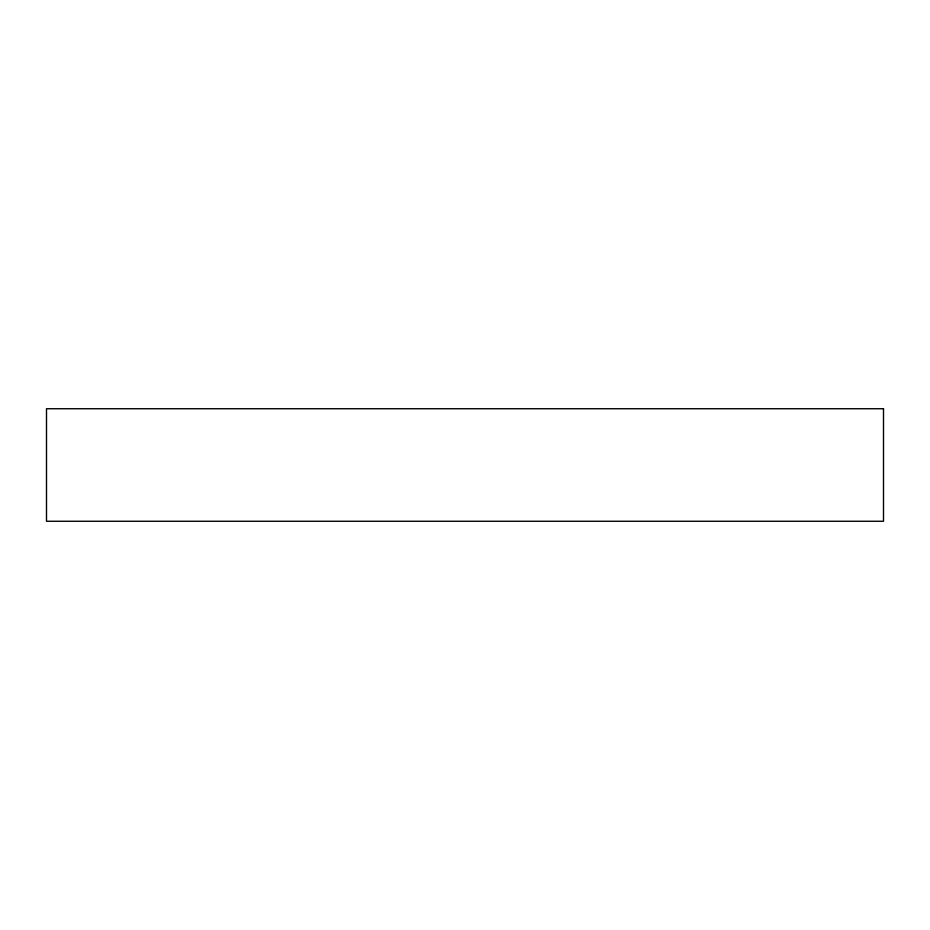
<?xml version="1.0" encoding="UTF-8"?>
<svg xmlns="http://www.w3.org/2000/svg" width="930" height="930" viewBox="0 0 930 930"><rect width="100%" height="100%" fill="white"/><g stroke="black" fill="none" stroke-linecap="round" stroke-linejoin="round"><path stroke-width="1.4" d="M883.5 408.735L46.5 408.735L46.5 521.265L883.5 521.265L883.5 408.735"/></g></svg>
